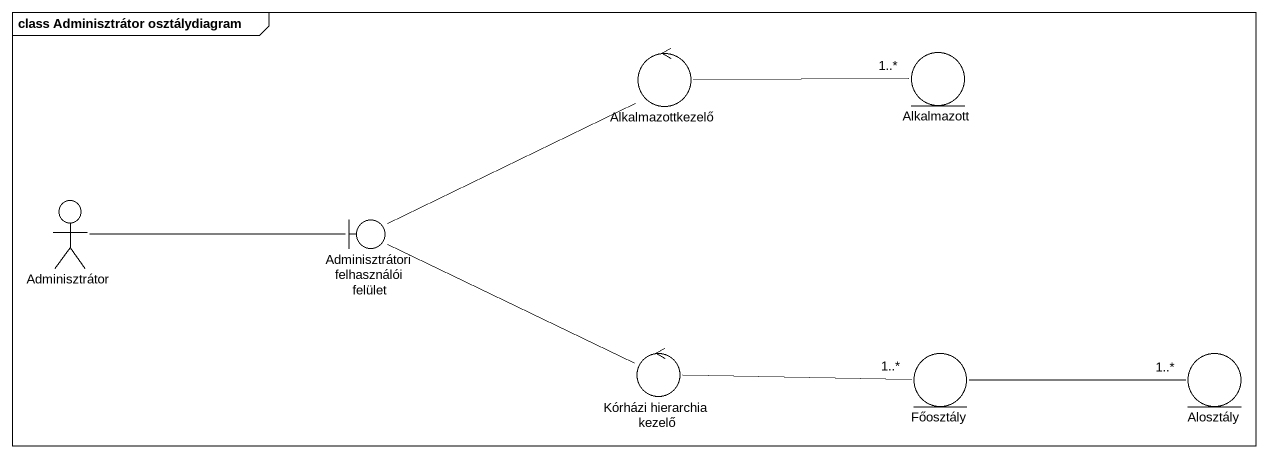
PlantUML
@startuml
mainframe class Adminisztrátor osztálydiagram
control Alkalmazottkezelő
entity Alkalmazott
actor Adminisztrátor
boundary "Adminisztrátori felhasználói felület" as Adminisztrátori
control "Kórházi hierarchia kezelő" as Kórházi_hierarchia_kezelő
entity Főosztály
entity Alosztály
Alkalmazottkezelő -right- "1..*" Alkalmazott
Adminisztrátor -right- Adminisztrátori
Adminisztrátori -right- Alkalmazottkezelő
Adminisztrátori -right- Kórházi_hierarchia_kezelő
Kórházi_hierarchia_kezelő -right- "1..*" Főosztály
Főosztály -right- "1..*" Alosztály
@enduml
